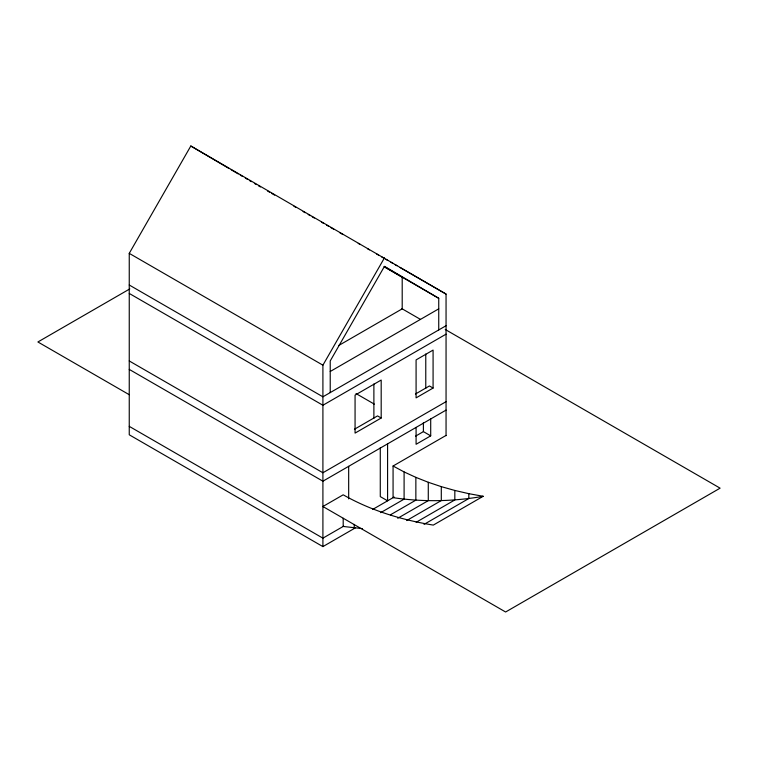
<?xml version="1.0" encoding="UTF-8"?>
<svg xmlns="http://www.w3.org/2000/svg" width="758" height="758" viewBox="0 0 758 758"><rect width="100%" height="100%" fill="white"/><g stroke="black" fill="none" stroke-linecap="round" stroke-linejoin="round"><path stroke-width="1.14" d="M355.474 527.795L322.908 546.603L129.248 434.789L129.248 253.361L190.817 146L446.055 294.076L446.055 435.679M322.908 546.603L322.908 365.176L384.477 257.815M129.826 288.893L37.9 341.972L129.248 394.71M338.731 345.496L402.204 308.847L402.204 277.201L384.116 266.551M330.223 371.496L438.74 308.847M446.055 325.722L322.908 396.813L129.248 285.008M446.055 334.164L322.908 405.255L129.248 293.441M354.431 429.255L377.541 415.905L381.189 418.018L381.189 380.042L355.066 395.126L355.066 433.102L381.189 418.018M415.431 394.027L429.426 385.955L433.083 388.058L433.083 350.092L416.085 359.898L416.085 397.874L433.083 388.058M446.055 401.674L322.908 472.765L129.248 360.95M446.055 410.106L322.908 481.197L129.248 369.392M415.602 436.125L423.4 431.624L430.705 435.85L430.705 418.966M430.705 435.85L416.085 444.283L416.085 427.408M445.221 329.465L720.1 488.161L505.614 612L322.908 506.515L343.194 494.813C370.927 510.608 401.911 519.969 433.301 525.095L483.178 496.291C453.483 501.569 422.907 502.137 393.07 497.655L393.07 466.009L446.055 435.424M343.715 526.147L322.908 538.161L129.248 426.356M372.709 509.414L394.151 497.03M380.687 512.664L404.099 499.143L404.099 471.931L393.07 466.009M390.417 514.834L415.858 500.147L415.858 477.36L404.099 471.931M397.742 518.264L428.279 500.631L428.279 482.278L415.858 477.36M406.686 520.557L441.298 500.574L441.298 486.645L428.279 482.278M416.151 522.281L454.828 499.948L454.828 490.454L441.298 486.645M424.035 524.384L468.823 498.527L468.823 493.676L454.828 490.454M343.194 518.254L343.194 526.45L362.457 528.639M468.823 493.676L483.178 496.291M254.413 183.436L256.441 184.601M258.459 185.776L260.487 186.942M267.565 191.035L269.592 192.2M271.61 193.366L274.652 195.119M293.896 206.233L295.933 207.408M303.086 211.539L305.123 212.714M308.193 214.486L310.23 215.66M312.277 216.845L314.314 218.02M321.468 222.151L323.505 223.326M326.575 225.098L328.612 226.272M330.659 227.457L333.719 229.229M339.849 232.763L342.91 234.535M358.231 243.375L360.268 244.55M367.422 248.681L369.459 249.856M376.612 253.987L378.649 255.162M381.719 256.934L383.756 258.118M385.803 259.293L387.84 260.468M390.91 262.24L392.947 263.424M394.994 264.599L397.031 265.774M400.101 267.546L446.055 294.076M384.439 266.939L438.74 298.301L438.74 329.938M401.854 308.648L420.302 319.289M129.248 253.361L322.908 365.176M356.014 393.573L374.31 404.128M190.817 146L229.172 168.598M231.19 169.783L238.258 173.942M240.277 175.136L242.295 176.32M245.327 178.111L247.345 179.295M249.363 180.48L251.381 181.674M438.74 298.301L384.477 266.333L330.223 360.95L330.223 392.597M425.769 354.014L425.769 388.361M423.4 422.623L423.4 431.624M387.584 443.866L387.584 500.82L380.279 496.604L380.279 447.779M373.884 383.965L373.884 418.312M354.223 524.394L354.223 527.938M348.671 466.331L348.671 498.878"/></g></svg>
